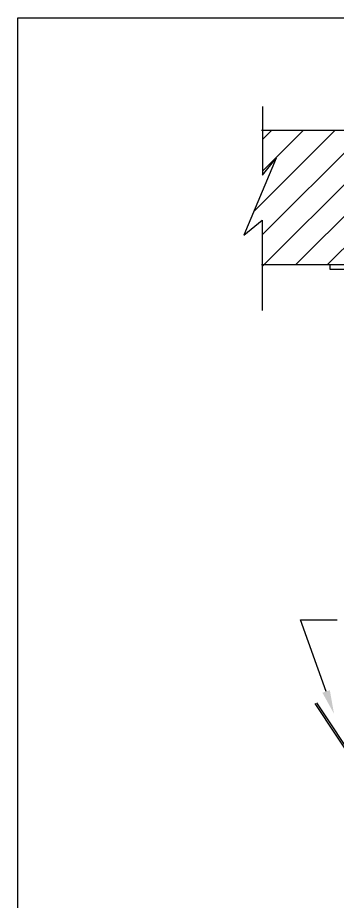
# Model space of a CAD drawing. Extents: x -730 to 2784, y 160 to 852.
# Drawn here: x -712.33 to -710.813, y 261.242 to 265.435 of the extents above; entities that cross this region are included whole.
import ezdxf

# ---------------------------------------------------------------- set-up
doc = ezdxf.new("R2010")
doc.units = 0
doc.header["$MEASUREMENT"] = 0
doc.header["$PDMODE"] = 34
doc.header["$PDSIZE"] = 0.4
doc.layers.add('1', color=1, linetype='Continuous')
doc.layers.add('M_HV_TABLE', color=140, linetype='Continuous')
doc.layers.add('3', color=3, linetype='Continuous', lineweight=25)

msp = doc.modelspace()

# ---------------------------------------------------------------- linework, layer by layer
at = {"color": 0}
for p, q in [((-711.2098, 264.5147), (-710.8235, 264.9011)), ((-711.1697, 264.2543), (-710.523, 264.9011)), ((-711.1697, 264.4046), (-710.6732, 264.9011)), ((-711.1681, 264.7067), (-710.9737, 264.9011)), ((-711.1681, 264.857), (-711.1239, 264.9011)), ((-711.0102, 264.2637), (-710.3727, 264.9011)), ((-710.8599, 264.2637), (-710.2225, 264.9011))]:
    msp.add_line(p, q, dxfattribs=at)
at = {"layer": '1', "color": 0}
for p, q in [((-711.1681, 265.0129), (-711.1681, 264.6883)), ((-711.1041, 264.7687), (-711.2565, 264.4026)), ((-711.1681, 264.6883), (-711.1041, 264.7687)), ((-711.2565, 264.4026), (-711.1697, 264.4746)), ((-711.1697, 264.4746), (-711.1697, 264.045)), ((-710.8493, 264.2628), (-710.8493, 264.2416)), ((-710.8493, 264.2416), (-710.5253, 264.2416)), ((-710.8665, 262.238), (-710.9874, 262.5786)), ((-710.9874, 262.5786), (-710.8147, 262.5786)), ((-710.5581, 261.6353), (-710.9191, 262.1811)), ((-710.5502, 261.6403), (-710.9104, 262.1847))]:
    msp.add_line(p, q, dxfattribs=at)
msp.add_solid([(-710.8489, 262.2442), (-710.8841, 262.2318), (-710.8291, 262.1326)], dxfattribs=at)
at = {"layer": '3', "color": 0}
for p, q in [((-711.1729, 264.9011), (-705.2237, 264.9011)), ((-711.1729, 264.2637), (-705.2237, 264.2637))]:
    msp.add_line(p, q, dxfattribs=at)
at = {"layer": 'DEFPOINTS', "color": 0, "linetype": 'ByBlock'}
msp.add_point((-711.1729, 264.2637), dxfattribs=at)
at = {"layer": 'M_HV_TABLE', "color": 7, "ltscale": 50}
msp.add_lwpolyline([(-703.9442, 255.2637), (-712.3298, 255.2637), (-712.3298, 265.4349), (-703.9442, 265.4349)], close=True, dxfattribs=at)

doc.saveas('drawing.dxf')
